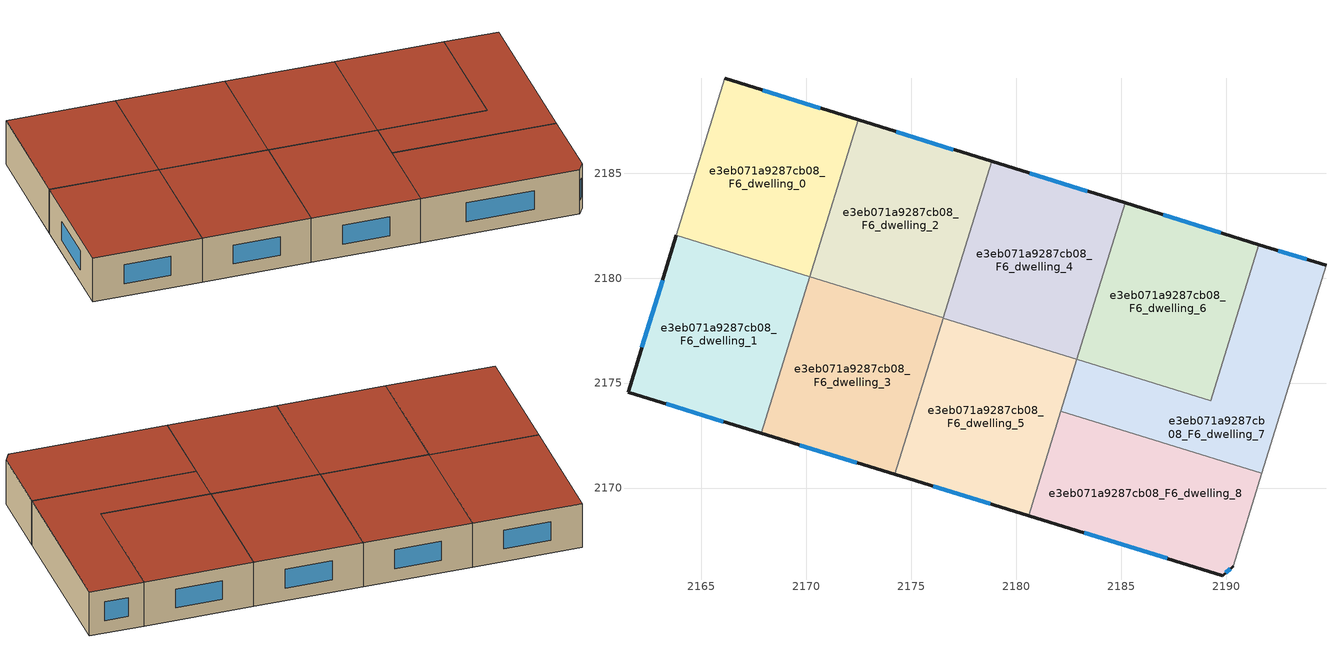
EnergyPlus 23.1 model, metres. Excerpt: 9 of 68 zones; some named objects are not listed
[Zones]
e3eb071a9287cb08_F6_dwelling_0
 floor to e3eb071a9287cb08_F5_dwelling_0 (EU_floor_Construction): 2172.47,2187.54 2170.16,2180.08 2163.81,2182.04 2166.11,2189.51 z18
 wall outside (EU_wall_Construction): 2172.47,2187.54 2166.11,2189.51 z18:21
 wall adiabatic (EU_wall_Construction): 2166.11,2189.51 2163.81,2182.04 z18:21
 wall to e3eb071a9287cb08_F6_dwelling_1 (EU_wall_Construction): 2163.81,2182.04 2170.16,2180.08 z18:21
 wall to e3eb071a9287cb08_F6_dwelling_2 (EU_wall_Construction): 2170.16,2180.08 2172.47,2187.54 z18:21
 window (EU_Window_Construction): 2170.65,2188.1 2167.93,2188.95 z18.86:20.14
 roof outside (EU_roof_Construction): 2170.16,2180.08 2172.47,2187.54 2166.11,2189.51 2163.81,2182.04 z21
e3eb071a9287cb08_F6_dwelling_1
 floor to e3eb071a9287cb08_F5_dwelling_1 (EU_floor_Construction): 2170.16,2180.08 2167.86,2172.61 2161.5,2174.57 2163.81,2182.04 z18
 wall outside (EU_wall_Construction): 2163.81,2182.04 2161.5,2174.57 2167.86,2172.61 z18:21
 wall to e3eb071a9287cb08_F6_dwelling_3 (EU_wall_Construction): 2167.86,2172.61 2170.16,2180.07 z18:21
 window (EU_Window_Construction): 2163.15,2179.9 2162.16,2176.7 / 2163.32,2174.01 2166.04,2173.17 z18.86:20.14
 roof outside (EU_roof_Construction): 2167.86,2172.61 2170.16,2180.08 2163.81,2182.04 2161.5,2174.57 z21
e3eb071a9287cb08_F6_dwelling_2
 floor to e3eb071a9287cb08_F5_dwelling_2 (EU_floor_Construction): 2178.83,2185.56 2176.53,2178.11 2170.16,2180.07 2172.47,2187.54 z18
 wall outside (EU_wall_Construction): 2178.83,2185.56 2172.47,2187.54 z18:21
 wall to e3eb071a9287cb08_F6_dwelling_3 (EU_wall_Construction): 2170.16,2180.07 2176.53,2178.11 z18:21
 wall to e3eb071a9287cb08_F6_dwelling_4 (EU_wall_Construction): 2176.53,2178.11 2178.83,2185.56 z18:21
 window (EU_Window_Construction): 2177.01,2186.13 2174.28,2186.97 z18.86:20.14
 roof outside (EU_roof_Construction): 2176.53,2178.11 2178.83,2185.56 2172.47,2187.54 2170.16,2180.07 z21
e3eb071a9287cb08_F6_dwelling_3
 floor to e3eb071a9287cb08_F5_dwelling_3 (EU_floor_Construction): 2176.53,2178.11 2174.22,2170.64 2167.86,2172.61 2170.16,2180.07 z18
 wall outside (EU_wall_Construction): 2167.86,2172.61 2174.22,2170.64 z18:21
 wall to e3eb071a9287cb08_F6_dwelling_5 (EU_wall_Construction): 2174.22,2170.64 2176.52,2178.1 z18:21
 window (EU_Window_Construction): 2169.68,2172.05 2172.41,2171.21 z18.86:20.14
 roof outside (EU_roof_Construction): 2174.22,2170.64 2176.53,2178.11 2170.16,2180.07 2167.86,2172.61 z21
e3eb071a9287cb08_F6_dwelling_4
 floor to e3eb071a9287cb08_F5_dwelling_4 (EU_floor_Construction): 2185.19,2183.58 2182.89,2176.13 2176.52,2178.1 2178.83,2185.56 z18
 wall outside (EU_wall_Construction): 2185.19,2183.58 2178.83,2185.56 z18:21
 wall to e3eb071a9287cb08_F6_dwelling_5 (EU_wall_Construction): 2176.52,2178.1 2182.89,2176.13 z18:21
 wall to e3eb071a9287cb08_F6_dwelling_6 (EU_wall_Construction): 2182.89,2176.13 2185.19,2183.58 z18:21
 window (EU_Window_Construction): 2183.37,2184.15 2180.64,2184.99 z18.86:20.14
 roof outside (EU_roof_Construction): 2182.89,2176.13 2185.19,2183.58 2178.83,2185.56 2176.52,2178.1 z21
e3eb071a9287cb08_F6_dwelling_5
 floor to e3eb071a9287cb08_F5_dwelling_5 (EU_floor_Construction): 2182.89,2176.13 2180.59,2168.68 2174.22,2170.64 2176.52,2178.1 z18
 wall outside (EU_wall_Construction): 2174.22,2170.64 2180.59,2168.68 z18:21
 wall to e3eb071a9287cb08_F6_dwelling_8 (EU_wall_Construction): 2180.59,2168.68 2182.13,2173.65 z18:21
 wall to e3eb071a9287cb08_F6_dwelling_7 (EU_wall_Construction): 2182.13,2173.65 2182.89,2176.13 z18:21
 window (EU_Window_Construction): 2176.04,2170.08 2178.77,2169.24 z18.86:20.14
 roof outside (EU_roof_Construction): 2180.59,2168.68 2182.89,2176.13 2176.52,2178.1 2174.22,2170.64 z21
e3eb071a9287cb08_F6_dwelling_6
 floor to e3eb071a9287cb08_F5_dwelling_6 (EU_floor_Construction): 2191.56,2181.6 2189.27,2174.16 2182.89,2176.13 2185.19,2183.58 z18
 wall outside (EU_wall_Construction): 2191.56,2181.6 2185.19,2183.58 z18:21
 wall to e3eb071a9287cb08_F6_dwelling_7 (EU_wall_Construction): 2182.89,2176.13 2189.27,2174.16 2191.56,2181.6 z18:21
 window (EU_Window_Construction): 2189.74,2182.17 2187.01,2183.01 z18.86:20.14
 roof outside (EU_roof_Construction): 2189.27,2174.16 2191.56,2181.6 2185.19,2183.58 2182.89,2176.13 z21
e3eb071a9287cb08_F6_dwelling_7
 floor to e3eb071a9287cb08_F5_dwelling_7 (EU_floor_Construction): 2194.76,2180.61 2191.7,2170.7 2182.12,2173.65 2182.89,2176.13 2189.27,2174.16 2191.56,2181.6 z18
 wall outside (EU_wall_Construction): 2194.76,2180.61 2191.56,2181.6 z18:21
 wall adiabatic (EU_wall_Construction): 2191.7,2170.7 2194.76,2180.61 z18:21
 wall to e3eb071a9287cb08_F6_dwelling_8 (EU_wall_Construction): 2182.12,2173.65 2191.7,2170.7 z18:21
 window (EU_Window_Construction): 2193.84,2180.89 2192.47,2181.32 z18.86:20.14
 roof outside (EU_roof_Construction): 2191.7,2170.7 2194.76,2180.61 2191.56,2181.6 2189.27,2174.16 2182.89,2176.13 2182.12,2173.65 z21
e3eb071a9287cb08_F6_dwelling_8
 floor to e3eb071a9287cb08_F5_dwelling_8 (EU_floor_Construction): 2191.7,2170.7 2190.33,2166.28 2189.84,2165.83 2180.59,2168.68 2182.12,2173.65 z18
 wall outside (EU_wall_Construction): 2180.59,2168.68 2189.84,2165.83 2190.33,2166.28 z18:21
 wall adiabatic (EU_wall_Construction): 2190.33,2166.28 2191.7,2170.7 z18:21
 window (EU_Window_Construction): 2189.98,2165.96 2190.19,2166.15 / 2183.23,2167.87 2187.19,2166.64 z18.86:20.14
 roof outside (EU_roof_Construction): 2190.33,2166.28 2191.7,2170.7 2182.12,2173.65 2180.59,2168.68 2189.84,2165.83 z21
[Building]
EU S2 Campaign: North Axis=0; Terrain=City; Solar Distribution=FullExterior
[Site:Location]
Helsinki-Vantaa.AP: Latitude=60.317; Longitude=24.963; Time Zone=2; Elevation=54.6
[SizingPeriod:WeatherFileDays]
AnnualSizingPeriod: Begin Month=1; Begin Day of Month=1; End Month=12; End Day of Month=31; Day of Week for Start Day=Monday; Use Weather File Daylight Saving Period=No; Use Weather File Rain and Snow Indicators=No
[MATERIAL]
EU_InternalMass_Material: Roughness=MediumRough; Thickness=0.1; Conductivity=1; Density=1800; Specific Heat=900; Thermal Absorptance=0.9; Solar Absorptance=0.7; Visible Absorptance=0.7
[MATERIAL:NOMASS] Roughness=MediumRough; Thermal Absorptance=0.9; Solar Absorptance=0.7; Visible Absorptance=0.7
Name | Thermal Resistance
EU_wall_NoMass | 1.10183
EU_roof_NoMass; EU_floor_NoMass | 1.70606
[WINDOWMATERIAL:SIMPLEGLAZINGSYSTEM]
EU_Window_SimpleGlazing: UFactor=3.11035; Solar Heat Gain Coefficient=0.8; Visible Transmittance=0.8
[CONSTRUCTION]
EU_wall_Construction: EU_wall_NoMass
EU_roof_Construction: EU_roof_NoMass
EU_floor_Construction: EU_floor_NoMass
EU_Window_Construction: EU_Window_SimpleGlazing
EU_InternalMass_Construction: EU_InternalMass_Material
[ZONE] Type=1; Multiplier=1; Ceiling Height=autocalculate; Floor Area=autocalculate; Part of Total Floor Area=Yes
Name | Volume
e3eb071a9287cb08_F6_dwelling_0; e3eb071a9287cb08_F6_dwelling_7 | 155.971
e3eb071a9287cb08_F6_dwelling_1 | 155.987
e3eb071a9287cb08_F6_dwelling_2 | 155.954
e3eb071a9287cb08_F6_dwelling_3 | 155.977
e3eb071a9287cb08_F6_dwelling_4 | 155.952
e3eb071a9287cb08_F6_dwelling_5 | 156.001
e3eb071a9287cb08_F6_dwelling_6 | 156.01
e3eb071a9287cb08_F6_dwelling_8 | 155.988
[INTERNALMASS] Construction=EU_InternalMass_Construction
Name | Zone or ZoneList | Surface Area
e3eb071a9287cb08_F6_dwelling_0_EU_InternalMass | e3eb071a9287cb08_F6_dwelling_0 | 51.9893
e3eb071a9287cb08_F6_dwelling_1_EU_InternalMass | e3eb071a9287cb08_F6_dwelling_1 | 51.9957
e3eb071a9287cb08_F6_dwelling_2_EU_InternalMass | e3eb071a9287cb08_F6_dwelling_2 | 51.9871
e3eb071a9287cb08_F6_dwelling_3_EU_InternalMass | e3eb071a9287cb08_F6_dwelling_3 | 51.9915
e3eb071a9287cb08_F6_dwelling_4_EU_InternalMass | e3eb071a9287cb08_F6_dwelling_4 | 51.9847
e3eb071a9287cb08_F6_dwelling_5_EU_InternalMass | e3eb071a9287cb08_F6_dwelling_5 | 51.9993
e3eb071a9287cb08_F6_dwelling_6_EU_InternalMass | e3eb071a9287cb08_F6_dwelling_6 | 52.0026
e3eb071a9287cb08_F6_dwelling_7_EU_InternalMass | e3eb071a9287cb08_F6_dwelling_7 | 51.9907
e3eb071a9287cb08_F6_dwelling_8_EU_InternalMass | e3eb071a9287cb08_F6_dwelling_8 | 51.9945
[OTHEREQUIPMENT] Fuel Type=Electricity; Design Level Calculation Method=Watts/Area; Power per Zone Floor Area=1; Fraction Latent=0; Fraction Radiant=0; Fraction Lost=0; Carbon Dioxide Generation Rate=0; EndUse Subcategory=EU_Step8_InternalGains
Name | Zone or ZoneList or Space or SpaceList | Schedule
EU_Step8_InternalGain_e3eb071a9287cb08_F6_dwelling_0_f000 | e3eb071a9287cb08_F6_dwelling_0 | EU_Step8_GainSchedule_e3eb071a9287cb08_F6_dwelling_0_f000
EU_Step8_InternalGain_e3eb071a9287cb08_F6_dwelling_1_f000 | e3eb071a9287cb08_F6_dwelling_1 | EU_Step8_GainSchedule_e3eb071a9287cb08_F6_dwelling_1_f000
EU_Step8_InternalGain_e3eb071a9287cb08_F6_dwelling_2_f000 | e3eb071a9287cb08_F6_dwelling_2 | EU_Step8_GainSchedule_e3eb071a9287cb08_F6_dwelling_2_f000
EU_Step8_InternalGain_e3eb071a9287cb08_F6_dwelling_3_f000 | e3eb071a9287cb08_F6_dwelling_3 | EU_Step8_GainSchedule_e3eb071a9287cb08_F6_dwelling_3_f000
EU_Step8_InternalGain_e3eb071a9287cb08_F6_dwelling_4_f000 | e3eb071a9287cb08_F6_dwelling_4 | EU_Step8_GainSchedule_e3eb071a9287cb08_F6_dwelling_4_f000
EU_Step8_InternalGain_e3eb071a9287cb08_F6_dwelling_5_f000 | e3eb071a9287cb08_F6_dwelling_5 | EU_Step8_GainSchedule_e3eb071a9287cb08_F6_dwelling_5_f000
EU_Step8_InternalGain_e3eb071a9287cb08_F6_dwelling_6_f000 | e3eb071a9287cb08_F6_dwelling_6 | EU_Step8_GainSchedule_e3eb071a9287cb08_F6_dwelling_6_f000
EU_Step8_InternalGain_e3eb071a9287cb08_F6_dwelling_7_f000 | e3eb071a9287cb08_F6_dwelling_7 | EU_Step8_GainSchedule_e3eb071a9287cb08_F6_dwelling_7_f000
EU_Step8_InternalGain_e3eb071a9287cb08_F6_dwelling_8_f000 | e3eb071a9287cb08_F6_dwelling_8 | EU_Step8_GainSchedule_e3eb071a9287cb08_F6_dwelling_8_f000
[ZONEVENTILATION:DESIGNFLOWRATE] Schedule=EU_AlwaysOn; Design Flow Rate Calculation Method=AirChanges/Hour; Air Changes per Hour=0.756316; Ventilation Type=Natural; Fan Pressure Rise=0; Fan Total Efficiency=1; Constant Term Coefficient=1; Temperature Term Coefficient=0; Velocity Term Coefficient=0; Velocity Squared Term Coefficient=0; Minimum Indoor Temperature=-100; Maximum Indoor Temperature=100; Delta Temperature=-100; Minimum Outdoor Temperature=-100; Maximum Outdoor Temperature=100; Maximum Wind Speed=40
Name | Zone or ZoneList or Space or SpaceList
EU_ConstantAir_e3eb071a9287cb08_F6_dwelling_0 | e3eb071a9287cb08_F6_dwelling_0
EU_ConstantAir_e3eb071a9287cb08_F6_dwelling_1 | e3eb071a9287cb08_F6_dwelling_1
EU_ConstantAir_e3eb071a9287cb08_F6_dwelling_2 | e3eb071a9287cb08_F6_dwelling_2
EU_ConstantAir_e3eb071a9287cb08_F6_dwelling_3 | e3eb071a9287cb08_F6_dwelling_3
EU_ConstantAir_e3eb071a9287cb08_F6_dwelling_4 | e3eb071a9287cb08_F6_dwelling_4
EU_ConstantAir_e3eb071a9287cb08_F6_dwelling_5 | e3eb071a9287cb08_F6_dwelling_5
EU_ConstantAir_e3eb071a9287cb08_F6_dwelling_6 | e3eb071a9287cb08_F6_dwelling_6
EU_ConstantAir_e3eb071a9287cb08_F6_dwelling_7 | e3eb071a9287cb08_F6_dwelling_7
EU_ConstantAir_e3eb071a9287cb08_F6_dwelling_8 | e3eb071a9287cb08_F6_dwelling_8
[HVACTEMPLATE:ZONE:IDEALLOADSAIRSYSTEM] System Availability Schedule=EU_AlwaysOn; Maximum Heating Supply Air Temperature=50; Minimum Cooling Supply Air Temperature=13; Maximum Heating Supply Air Humidity Ratio=0.0156; Minimum Cooling Supply Air Humidity Ratio=0.0077; Heating Limit=NoLimit; Cooling Limit=NoLimit; Heating Availability Schedule=EU_AlwaysOn; Cooling Availability Schedule=EU_CoolingOff; Dehumidification Control Type=ConstantSensibleHeatRatio; Cooling Sensible Heat Ratio=0.7; Dehumidification Setpoint=60; Humidification Control Type=None; Humidification Setpoint=30; Outdoor Air Method=None; Outdoor Air Flow Rate per Person=0.00944; Outdoor Air Flow Rate per Zone Floor Area=0; Outdoor Air Flow Rate per Zone=0; Demand Controlled Ventilation Type=None; Outdoor Air Economizer Type=NoEconomizer; Heat Recovery Type=None; Sensible Heat Recovery Effectiveness=0.7; Latent Heat Recovery Effectiveness=0.65
Name | Template Thermostat
e3eb071a9287cb08_F6_dwelling_0 | EU_HeatOnly_e3eb071a9287cb08_F6_dwelling_0
e3eb071a9287cb08_F6_dwelling_1 | EU_HeatOnly_e3eb071a9287cb08_F6_dwelling_1
e3eb071a9287cb08_F6_dwelling_2 | EU_HeatOnly_e3eb071a9287cb08_F6_dwelling_2
e3eb071a9287cb08_F6_dwelling_3 | EU_HeatOnly_e3eb071a9287cb08_F6_dwelling_3
e3eb071a9287cb08_F6_dwelling_4 | EU_HeatOnly_e3eb071a9287cb08_F6_dwelling_4
e3eb071a9287cb08_F6_dwelling_5 | EU_HeatOnly_e3eb071a9287cb08_F6_dwelling_5
e3eb071a9287cb08_F6_dwelling_6 | EU_HeatOnly_e3eb071a9287cb08_F6_dwelling_6
e3eb071a9287cb08_F6_dwelling_7 | EU_HeatOnly_e3eb071a9287cb08_F6_dwelling_7
e3eb071a9287cb08_F6_dwelling_8 | EU_HeatOnly_e3eb071a9287cb08_F6_dwelling_8
[SIZING:ZONE] Zone Cooling Design Supply Air Temperature Input Method=SupplyAirTemperature; Zone Cooling Design Supply Air Temperature=13; Zone Heating Design Supply Air Temperature Input Method=SupplyAirTemperature; Zone Heating Design Supply Air Temperature=50; Zone Cooling Design Supply Air Humidity Ratio=0.008; Zone Heating Design Supply Air Humidity Ratio=0.008; Cooling Design Air Flow Method=DesignDay; Cooling Design Air Flow Rate=0; Cooling Minimum Air Flow per Zone Floor Area=0.000762; Cooling Minimum Air Flow=0; Cooling Minimum Air Flow Fraction=0.2; Heating Design Air Flow Method=DesignDay; Heating Design Air Flow Rate=0; Heating Maximum Air Flow per Zone Floor Area=0.002032; Heating Maximum Air Flow=0.141576; Heating Maximum Air Flow Fraction=0.3; Account for Dedicated Outdoor Air System=No; Dedicated Outdoor Air System Control Strategy=NeutralSupplyAir; Dedicated Outdoor Air Low Setpoint Temperature for Design=autosize; Dedicated Outdoor Air High Setpoint Temperature for Design=autosize; Zone Load Sizing Method=Sensible Load Only No Latent Load; Zone Latent Cooling Design Supply Air Humidity Ratio Input Method=HumidityRatioDifference; Zone Cooling Design Supply Air Humidity Ratio Difference=0.005; Zone Latent Heating Design Supply Air Humidity Ratio Input Method=HumidityRatioDifference; Zone Humidification Design Supply Air Humidity Ratio Difference=0.005
e3eb071a9287cb08_F6_dwelling_0; e3eb071a9287cb08_F6_dwelling_1; e3eb071a9287cb08_F6_dwelling_2; e3eb071a9287cb08_F6_dwelling_3; e3eb071a9287cb08_F6_dwelling_4; e3eb071a9287cb08_F6_dwelling_5; e3eb071a9287cb08_F6_dwelling_6; e3eb071a9287cb08_F6_dwelling_7; e3eb071a9287cb08_F6_dwelling_8
[SCHEDULE:CONSTANT]
Name | Hourly Value
EU_AlwaysOn | 1
EU_CoolingOff | 0
[SCHEDULE:FILE] Column Number=1; Rows to Skip at Top=0; Number of Hours of Data=8760; Column Separator=Comma; Interpolate to Timestep=No; Minutes per Item=60; Adjust Schedule for Daylight Savings=Yes
Name | File
EU_Step8_GainSchedule_e3eb071a9287cb08_F6_dwelling_0_f000 | ../../schedules/e3eb071a9287cb08/e3eb071a9287cb08_F6_dwelling_0_f000_gain.csv
EU_Step8_GainSchedule_e3eb071a9287cb08_F6_dwelling_1_f000 | ../../schedules/e3eb071a9287cb08/e3eb071a9287cb08_F6_dwelling_1_f000_gain.csv
EU_Step8_GainSchedule_e3eb071a9287cb08_F6_dwelling_2_f000 | ../../schedules/e3eb071a9287cb08/e3eb071a9287cb08_F6_dwelling_2_f000_gain.csv
EU_Step8_GainSchedule_e3eb071a9287cb08_F6_dwelling_3_f000 | ../../schedules/e3eb071a9287cb08/e3eb071a9287cb08_F6_dwelling_3_f000_gain.csv
EU_Step8_GainSchedule_e3eb071a9287cb08_F6_dwelling_4_f000 | ../../schedules/e3eb071a9287cb08/e3eb071a9287cb08_F6_dwelling_4_f000_gain.csv
EU_Step8_GainSchedule_e3eb071a9287cb08_F6_dwelling_5_f000 | ../../schedules/e3eb071a9287cb08/e3eb071a9287cb08_F6_dwelling_5_f000_gain.csv
EU_Step8_GainSchedule_e3eb071a9287cb08_F6_dwelling_6_f000 | ../../schedules/e3eb071a9287cb08/e3eb071a9287cb08_F6_dwelling_6_f000_gain.csv
EU_Step8_GainSchedule_e3eb071a9287cb08_F6_dwelling_7_f000 | ../../schedules/e3eb071a9287cb08/e3eb071a9287cb08_F6_dwelling_7_f000_gain.csv
EU_Step8_GainSchedule_e3eb071a9287cb08_F6_dwelling_8_f000 | ../../schedules/e3eb071a9287cb08/e3eb071a9287cb08_F6_dwelling_8_f000_gain.csv
